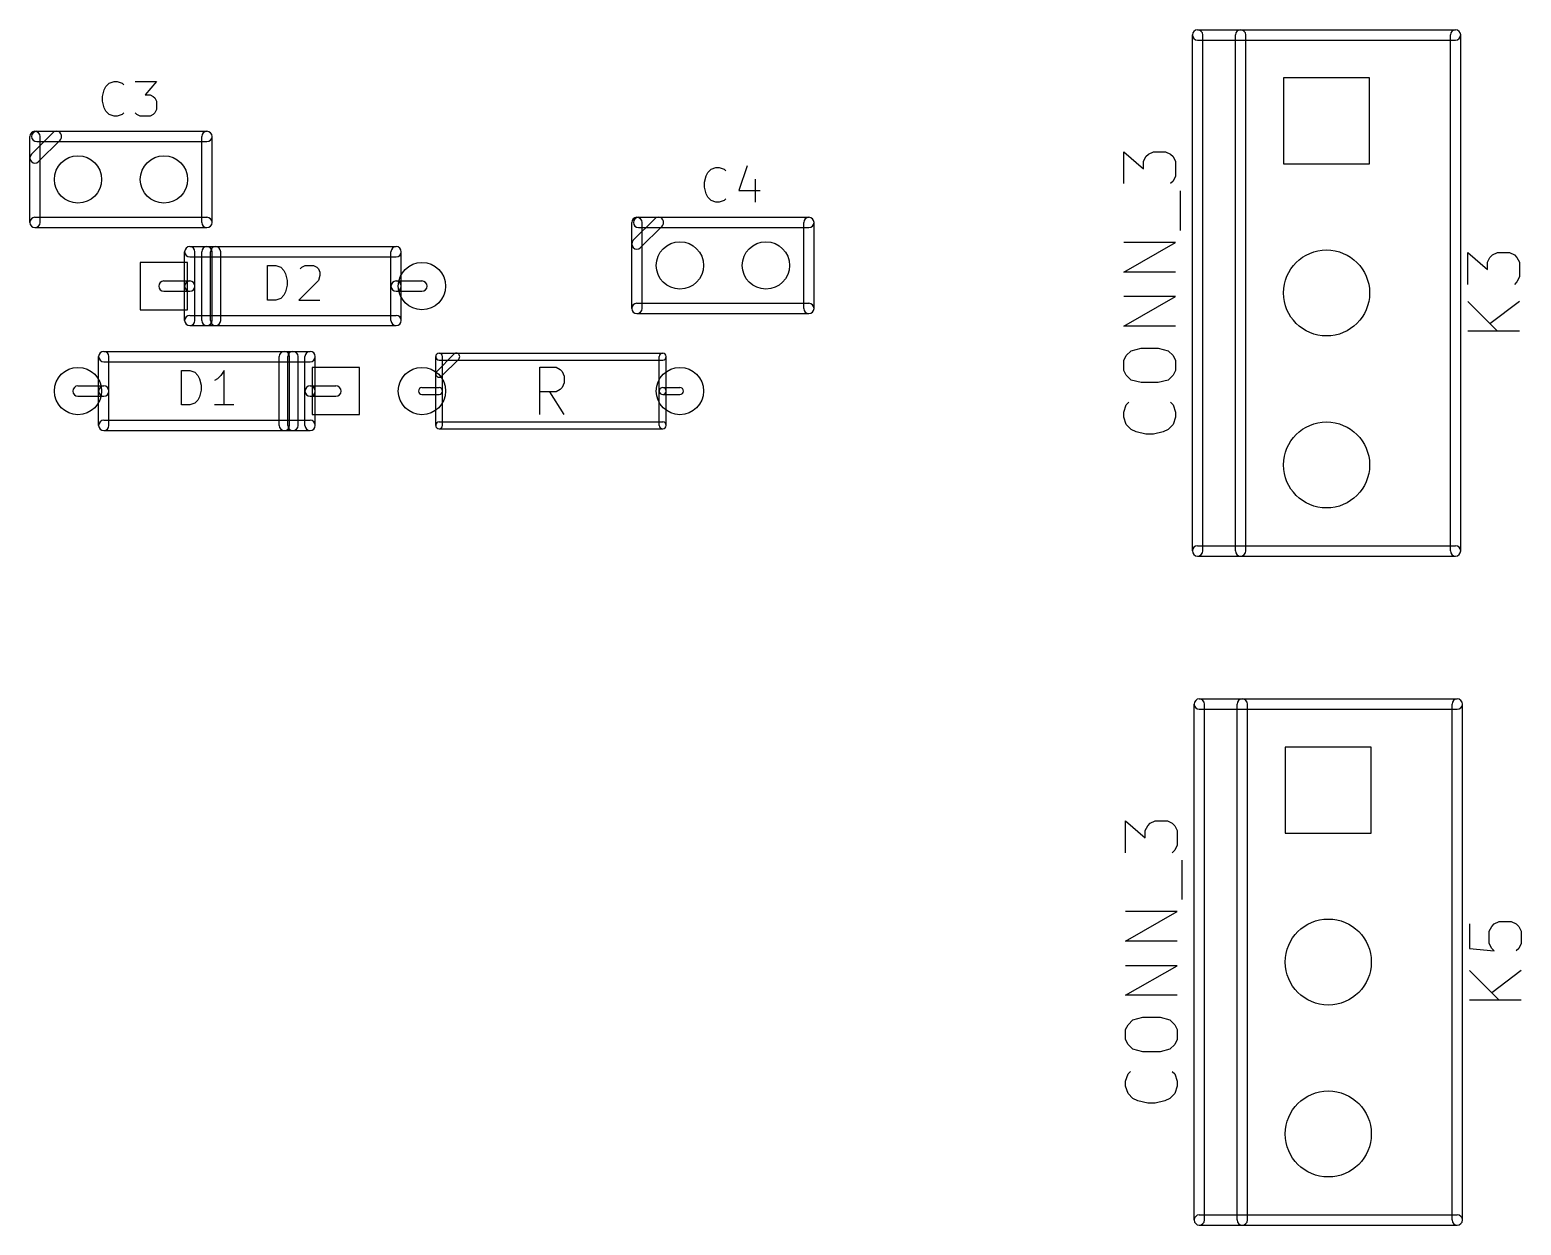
# Model space of a CAD drawing. Extents: x 20 to 120, y -190 to -25.
# Drawn here: x 75.49 to 119.54, y -188.01 to -152.7 of the extents above; entities that cross this region are included whole.
import ezdxf

# ---------------------------------------------------------------- set-up
doc = ezdxf.new("R2010")
doc.units = 0
doc.header["$MEASUREMENT"] = 0
doc.layers.add('BLACK', color=250, linetype='CONTINUOUS')

msp = doc.modelspace()

# ---------------------------------------------------------------- linework, layer by layer
at = {"layer": 'BLACK'}
for p, q in [((109.83, -168.097), (109.83, -152.857)), ((109.982, -152.705), (117.602, -152.705)), ((110.134, -168.097), (110.134, -152.857)), ((111.1, -168.097), (111.1, -152.857)), ((111.404, -168.097), (111.404, -152.857)), ((117.45, -168.097), (117.45, -152.857)), ((117.754, -168.097), (117.754, -152.857)), ((109.982, -153.01), (117.602, -153.01)), ((115.062, -154.127), (112.522, -154.127)), ((112.522, -154.127), (112.522, -156.667)), ((115.062, -156.667), (115.062, -154.127)), ((77.6369, -154.669), (77.6853, -154.476)), ((77.6853, -154.476), (77.7337, -154.379)), ((77.7337, -154.379), (77.8304, -154.282)), ((77.8304, -154.282), (77.9756, -154.234)), ((77.9756, -154.234), (78.0723, -154.234)), ((78.0723, -154.234), (78.2175, -154.282)), ((78.2175, -154.282), (78.2659, -154.33)), ((78.6045, -154.234), (79.2335, -154.234)), ((79.2335, -154.234), (78.8948, -154.621)), ((77.6369, -154.814), (77.6369, -154.669)), ((77.6853, -155.008), (77.6369, -154.814)), ((77.7337, -155.104), (77.6853, -155.008)), ((78.8948, -154.621), (79.04, -154.621)), ((79.04, -154.621), (79.1367, -154.669)), ((79.1367, -154.669), (79.1851, -154.717)), ((79.1851, -154.717), (79.2335, -154.814)), ((79.2335, -155.056), (79.1851, -155.153)), ((79.2335, -154.814), (79.2335, -155.056)), ((77.8304, -155.201), (77.7337, -155.104)), ((77.9756, -155.25), (77.8304, -155.201)), ((78.0723, -155.25), (77.9756, -155.25)), ((78.2175, -155.201), (78.0723, -155.25)), ((78.2659, -155.153), (78.2175, -155.201)), ((78.6529, -155.201), (78.6045, -155.153)), ((78.7497, -155.25), (78.6529, -155.201)), ((79.04, -155.25), (78.7497, -155.25)), ((79.1367, -155.201), (79.04, -155.25)), ((79.1851, -155.153), (79.1367, -155.201)), ((75.4888, -158.394), (75.4888, -155.854)), ((75.5334, -156.382), (76.1684, -155.747)), ((75.692, -155.702), (80.7212, -155.702)), ((75.7936, -158.394), (75.7936, -155.854)), ((80.5688, -158.394), (80.5688, -155.854)), ((80.8736, -158.394), (80.8736, -155.854)), ((75.692, -156.007), (80.7212, -156.007)), ((75.749, -156.597), (76.384, -155.962)), ((107.805, -157.248), (107.805, -156.304)), ((107.805, -156.304), (108.385, -156.812)), ((108.458, -156.449), (108.531, -156.377)), ((108.531, -156.377), (108.676, -156.304)), ((108.676, -156.304), (109.039, -156.304)), ((109.039, -156.304), (109.184, -156.377)), ((109.184, -156.377), (109.256, -156.449)), ((95.5137, -156.919), (95.6104, -156.822)), ((95.6104, -156.822), (95.7556, -156.774)), ((95.7556, -156.774), (95.8523, -156.774)), ((95.8523, -156.774), (95.9975, -156.822)), ((95.9975, -156.822), (96.0459, -156.87)), ((96.6748, -156.725), (96.4329, -157.451)), ((108.385, -156.595), (108.458, -156.449)), ((108.385, -156.812), (108.385, -156.595)), ((109.256, -156.449), (109.329, -156.595)), ((109.329, -156.595), (109.329, -157.03)), ((112.522, -156.667), (115.062, -156.667)), ((95.4169, -157.209), (95.4653, -157.016)), ((95.4169, -157.354), (95.4169, -157.209)), ((95.4653, -157.016), (95.5137, -156.919)), ((96.9167, -157.112), (96.9167, -157.79)), ((109.256, -157.175), (109.184, -157.248)), ((109.329, -157.03), (109.256, -157.175)), ((95.4653, -157.548), (95.4169, -157.354)), ((95.5137, -157.644), (95.4653, -157.548)), ((95.6104, -157.741), (95.5137, -157.644)), ((96.0459, -157.693), (95.9975, -157.741)), ((96.4329, -157.451), (97.0619, -157.451)), ((109.474, -158.627), (109.474, -157.465)), ((95.7556, -157.79), (95.6104, -157.741)), ((95.8523, -157.79), (95.7556, -157.79)), ((95.9975, -157.741), (95.8523, -157.79)), ((75.6412, -158.242), (80.7212, -158.242)), ((75.6412, -158.547), (80.7212, -158.547)), ((93.2688, -160.934), (93.2688, -158.394)), ((93.3134, -158.922), (93.9484, -158.287)), ((93.472, -158.242), (98.5012, -158.242)), ((93.472, -158.547), (98.5012, -158.547)), ((93.529, -159.137), (94.164, -158.502)), ((93.5736, -160.934), (93.5736, -158.394)), ((98.3488, -160.934), (98.3488, -158.394)), ((98.6536, -160.934), (98.6536, -158.394)), ((107.805, -159.86), (109.329, -158.989)), ((109.329, -158.989), (107.805, -158.989)), ((80.0608, -160.274), (80.0608, -159.258)), ((80.2132, -159.106), (86.3092, -159.106)), ((80.2132, -159.41), (86.3092, -159.41)), ((80.3656, -160.274), (80.3656, -159.258)), ((80.5688, -161.29), (80.5688, -159.258)), ((80.8228, -161.29), (80.8228, -159.258)), ((80.8736, -161.29), (80.8736, -159.258)), ((81.1276, -161.29), (81.1276, -159.258)), ((86.1568, -160.274), (86.1568, -159.258)), ((86.4616, -160.274), (86.4616, -159.258)), ((117.965, -160.223), (117.965, -159.28)), ((117.965, -159.28), (118.545, -159.788)), ((118.545, -159.57), (118.618, -159.425)), ((118.618, -159.425), (118.691, -159.352)), ((118.691, -159.352), (118.836, -159.28)), ((118.836, -159.28), (119.199, -159.28)), ((119.199, -159.28), (119.344, -159.352)), ((119.344, -159.352), (119.416, -159.425)), ((119.416, -159.425), (119.489, -159.57)), ((80.1497, -159.576), (78.7527, -159.576)), ((78.7527, -159.576), (78.7527, -160.973)), ((80.1497, -160.973), (80.1497, -159.576)), ((82.5113, -160.685), (82.5113, -159.669)), ((82.5113, -159.669), (82.7532, -159.669)), ((82.7532, -159.669), (82.8983, -159.718)), ((82.8983, -159.718), (82.9951, -159.814)), ((82.9951, -159.814), (83.0435, -159.911)), ((83.4789, -159.766), (83.5273, -159.718)), ((83.5273, -159.718), (83.6241, -159.669)), ((83.6241, -159.669), (83.866, -159.669)), ((83.866, -159.669), (83.9627, -159.718)), ((83.9627, -159.718), (84.0111, -159.766)), ((84.0111, -159.766), (84.0595, -159.863)), ((84.0595, -159.863), (84.0595, -159.96)), ((109.329, -159.86), (107.805, -159.86)), ((118.545, -159.788), (118.545, -159.57)), ((119.489, -159.57), (119.489, -160.005)), ((79.4512, -160.122), (80.2132, -160.122)), ((80.0608, -161.29), (80.0608, -160.274)), ((80.3656, -161.29), (80.3656, -160.274)), ((83.0435, -159.911), (83.0919, -160.105)), ((83.0919, -160.25), (83.0435, -160.443)), ((83.0919, -160.105), (83.0919, -160.25)), ((84.0111, -160.105), (83.4305, -160.685)), ((84.0595, -159.96), (84.0111, -160.105)), ((86.1568, -161.29), (86.1568, -160.274)), ((86.3092, -160.122), (87.0712, -160.122)), ((86.4616, -161.29), (86.4616, -160.274)), ((119.416, -160.151), (119.344, -160.223)), ((119.489, -160.005), (119.416, -160.151)), ((79.4512, -160.426), (80.2132, -160.426)), ((82.7532, -160.685), (82.5113, -160.685)), ((82.8983, -160.637), (82.7532, -160.685)), ((82.9951, -160.54), (82.8983, -160.637)), ((83.0435, -160.443), (82.9951, -160.54)), ((83.4305, -160.685), (84.0595, -160.685)), ((86.3092, -160.426), (87.0712, -160.426)), ((93.4212, -160.782), (98.5012, -160.782)), ((107.805, -161.457), (109.329, -160.586)), ((109.329, -160.586), (107.805, -160.586)), ((117.965, -160.731), (118.836, -161.602)), ((119.489, -160.731), (118.618, -161.384)), ((78.7527, -160.973), (80.1497, -160.973)), ((80.2132, -161.138), (86.3092, -161.138)), ((93.4212, -161.087), (98.5012, -161.087)), ((80.2132, -161.442), (86.3092, -161.442)), ((109.329, -161.457), (107.805, -161.457)), ((119.489, -161.602), (117.965, -161.602)), ((77.5208, -163.373), (77.5208, -162.357)), ((77.6732, -162.204), (83.7692, -162.204)), ((77.6732, -162.509), (83.7692, -162.509)), ((77.8256, -163.373), (77.8256, -162.357)), ((82.8548, -164.389), (82.8548, -162.357)), ((83.1088, -164.389), (83.1088, -162.357)), ((83.1596, -164.389), (83.1596, -162.357)), ((83.4136, -164.389), (83.4136, -162.357)), ((83.6168, -163.373), (83.6168, -162.357)), ((83.9216, -163.373), (83.9216, -162.357)), ((87.4776, -164.389), (87.4776, -162.357)), ((87.5074, -162.793), (88.0154, -162.285)), ((87.5792, -162.255), (94.1832, -162.255)), ((87.5792, -162.458), (94.1832, -162.458)), ((87.651, -162.937), (88.159, -162.429)), ((87.6808, -164.389), (87.6808, -162.357)), ((94.0816, -163.373), (94.0816, -162.357)), ((94.2848, -163.373), (94.2848, -162.357)), ((107.805, -162.473), (107.877, -162.328)), ((107.805, -162.763), (107.805, -162.473)), ((107.877, -162.328), (108.023, -162.183)), ((108.023, -162.183), (108.313, -162.11)), ((108.313, -162.11), (108.821, -162.11)), ((108.821, -162.11), (109.111, -162.183)), ((109.111, -162.183), (109.256, -162.328)), ((109.256, -162.328), (109.329, -162.473)), ((109.329, -162.473), (109.329, -162.763)), ((79.9713, -163.784), (79.9713, -162.768)), ((79.9713, -162.768), (80.2132, -162.768)), ((80.2132, -162.768), (80.3583, -162.816)), ((80.3583, -162.816), (80.4551, -162.913)), ((80.4551, -162.913), (80.5035, -163.01)), ((81.1324, -162.913), (81.0357, -163.01)), ((81.2292, -162.768), (81.1324, -162.913)), ((81.2292, -163.784), (81.2292, -162.768)), ((83.8327, -162.674), (83.8327, -164.071)), ((85.2297, -162.674), (83.8327, -162.674)), ((85.2297, -164.071), (85.2297, -162.674)), ((90.5486, -164.065), (90.5486, -162.668)), ((90.5486, -162.668), (91.0324, -162.668)), ((91.0324, -162.668), (91.1533, -162.735)), ((91.1533, -162.735), (91.2138, -162.801)), ((91.2138, -162.801), (91.2743, -162.934)), ((91.2743, -162.934), (91.2743, -163.134)), ((107.877, -162.908), (107.805, -162.763)), ((108.023, -163.053), (107.877, -162.908)), ((109.256, -162.908), (109.111, -163.053)), ((109.329, -162.763), (109.256, -162.908)), ((76.9112, -163.22), (77.6732, -163.22)), ((77.5208, -164.389), (77.5208, -163.373)), ((77.8256, -164.389), (77.8256, -163.373)), ((80.5035, -163.01), (80.5519, -163.203)), ((80.5519, -163.349), (80.5035, -163.542)), ((80.5519, -163.203), (80.5519, -163.349)), ((81.0357, -163.01), (80.9389, -163.058)), ((83.6168, -164.389), (83.6168, -163.373)), ((83.7692, -163.22), (84.5312, -163.22)), ((83.9216, -164.389), (83.9216, -163.373)), ((87.0712, -163.271), (87.5792, -163.271)), ((91.0324, -163.4), (90.5486, -163.4)), ((91.2743, -164.065), (90.851, -163.4)), ((91.1533, -163.333), (91.0324, -163.4)), ((91.2138, -163.267), (91.1533, -163.333)), ((91.2743, -163.134), (91.2138, -163.267)), ((94.0816, -164.389), (94.0816, -163.373)), ((94.1832, -163.271), (94.6912, -163.271)), ((94.2848, -164.389), (94.2848, -163.373)), ((108.313, -163.126), (108.023, -163.053)), ((108.821, -163.126), (108.313, -163.126)), ((109.111, -163.053), (108.821, -163.126)), ((76.9112, -163.525), (77.6732, -163.525)), ((80.2132, -163.784), (79.9713, -163.784)), ((80.3583, -163.736), (80.2132, -163.784)), ((80.4551, -163.639), (80.3583, -163.736)), ((80.5035, -163.542), (80.4551, -163.639)), ((81.5195, -163.784), (80.9389, -163.784)), ((83.7692, -163.525), (84.5312, -163.525)), ((87.0712, -163.474), (87.5792, -163.474)), ((94.1832, -163.474), (94.6912, -163.474)), ((107.805, -163.997), (107.877, -163.779)), ((107.877, -163.779), (107.95, -163.707)), ((109.184, -163.707), (109.256, -163.779)), ((109.256, -163.779), (109.329, -163.997)), ((77.6732, -164.236), (83.7692, -164.236)), ((83.8327, -164.071), (85.2297, -164.071)), ((87.5792, -164.287), (94.1832, -164.287)), ((107.805, -164.142), (107.805, -163.997)), ((107.877, -164.36), (107.805, -164.142)), ((109.329, -164.142), (109.256, -164.36)), ((109.329, -163.997), (109.329, -164.142)), ((77.6732, -164.541), (83.7692, -164.541)), ((87.5792, -164.49), (94.1832, -164.49)), ((108.023, -164.505), (107.877, -164.36)), ((108.168, -164.577), (108.023, -164.505)), ((108.458, -164.65), (108.168, -164.577)), ((108.676, -164.65), (108.458, -164.65)), ((108.966, -164.577), (108.676, -164.65)), ((109.111, -164.505), (108.966, -164.577)), ((109.256, -164.36), (109.111, -164.505)), ((109.982, -167.945), (117.602, -167.945)), ((109.982, -168.25), (117.602, -168.25)), ((109.88, -187.858), (109.88, -172.618)), ((110.033, -172.466), (117.653, -172.466)), ((110.185, -187.858), (110.185, -172.618)), ((111.15, -187.858), (111.15, -172.618)), ((111.455, -187.858), (111.455, -172.618)), ((117.5, -187.858), (117.5, -172.618)), ((117.805, -187.858), (117.805, -172.618)), ((110.033, -172.771), (117.653, -172.771)), ((115.113, -173.888), (112.573, -173.888)), ((112.573, -173.888), (112.573, -176.428)), ((115.113, -176.428), (115.113, -173.888)), ((107.856, -177.009), (107.856, -176.066)), ((107.856, -176.066), (108.436, -176.574)), ((108.509, -176.211), (108.581, -176.138)), ((108.581, -176.138), (108.727, -176.066)), ((108.727, -176.066), (109.089, -176.066)), ((109.089, -176.066), (109.235, -176.138)), ((109.235, -176.138), (109.307, -176.211)), ((108.436, -176.356), (108.509, -176.211)), ((108.436, -176.574), (108.436, -176.356)), ((109.307, -176.211), (109.38, -176.356)), ((109.38, -176.356), (109.38, -176.791)), ((112.573, -176.428), (115.113, -176.428)), ((109.307, -176.936), (109.235, -177.009)), ((109.38, -176.791), (109.307, -176.936)), ((109.525, -178.388), (109.525, -177.227)), ((107.856, -179.622), (109.38, -178.751)), ((109.38, -178.751), (107.856, -178.751)), ((118.016, -179.114), (118.016, -179.839)), ((118.596, -179.331), (118.669, -179.186)), ((118.669, -179.186), (118.741, -179.114)), ((118.741, -179.114), (118.887, -179.041)), ((118.887, -179.041), (119.249, -179.041)), ((119.249, -179.041), (119.395, -179.114)), ((119.395, -179.114), (119.467, -179.186)), ((119.467, -179.186), (119.54, -179.331)), ((109.38, -179.622), (107.856, -179.622)), ((118.596, -179.694), (118.596, -179.331)), ((118.669, -179.839), (118.596, -179.694)), ((119.54, -179.694), (119.467, -179.839)), ((119.54, -179.331), (119.54, -179.694)), ((118.016, -179.839), (118.741, -179.912)), ((118.741, -179.912), (118.669, -179.839)), ((119.467, -179.839), (119.395, -179.912)), ((107.856, -181.218), (109.38, -180.347)), ((109.38, -180.347), (107.856, -180.347)), ((118.016, -180.492), (118.887, -181.363)), ((119.54, -180.492), (118.669, -181.146)), ((109.38, -181.218), (107.856, -181.218)), ((119.54, -181.363), (118.016, -181.363)), ((108.073, -181.944), (108.364, -181.871)), ((108.364, -181.871), (108.872, -181.871)), ((108.872, -181.871), (109.162, -181.944)), ((107.856, -182.234), (107.928, -182.089)), ((107.856, -182.524), (107.856, -182.234)), ((107.928, -182.089), (108.073, -181.944)), ((109.162, -181.944), (109.307, -182.089)), ((109.307, -182.089), (109.38, -182.234)), ((109.38, -182.234), (109.38, -182.524)), ((107.928, -182.67), (107.856, -182.524)), ((108.073, -182.815), (107.928, -182.67)), ((109.307, -182.67), (109.162, -182.815)), ((109.38, -182.524), (109.307, -182.67)), ((108.364, -182.887), (108.073, -182.815)), ((108.872, -182.887), (108.364, -182.887)), ((109.162, -182.815), (108.872, -182.887)), ((107.856, -183.758), (107.928, -183.54)), ((107.928, -183.54), (108.001, -183.468)), ((109.235, -183.468), (109.307, -183.54)), ((109.307, -183.54), (109.38, -183.758)), ((107.856, -183.903), (107.856, -183.758)), ((107.928, -184.121), (107.856, -183.903)), ((108.073, -184.266), (107.928, -184.121)), ((109.307, -184.121), (109.162, -184.266)), ((109.38, -183.903), (109.307, -184.121)), ((109.38, -183.758), (109.38, -183.903)), ((108.219, -184.339), (108.073, -184.266)), ((108.509, -184.411), (108.219, -184.339)), ((108.727, -184.411), (108.509, -184.411)), ((109.017, -184.339), (108.727, -184.411)), ((109.162, -184.266), (109.017, -184.339)), ((110.033, -187.706), (117.653, -187.706)), ((110.033, -188.011), (117.653, -188.011))]:
    msp.add_line(p, q, dxfattribs=at)
for centre, radius in [((76.9112, -157.124), 0.6985), ((79.4512, -157.124), 0.6985), ((94.6912, -159.664), 0.6985), ((97.2312, -159.664), 0.6985), ((113.792, -160.477), 1.27), ((87.0712, -160.274), 0.6985), ((76.9112, -163.373), 0.6985), ((87.0712, -163.373), 0.6985), ((94.6912, -163.373), 0.6985), ((113.792, -165.557), 1.27), ((113.843, -180.238), 1.27), ((113.843, -185.318), 1.27)]:
    msp.add_circle(centre, radius, dxfattribs=at)
for centre, radius, start, end in [((109.982, -152.857), 0.1524, 90, 270), ((109.982, -152.857), 0.1524, 360, 540), ((111.252, -152.857), 0.1524, 360, 540), ((117.602, -152.857), 0.1524, 360, 540), ((117.602, -152.857), 0.1524, 270, 450), ((75.6412, -155.854), 0.1524, 360, 540), ((75.692, -155.854), 0.1524, 90, 270), ((76.2762, -155.854), 0.1524, 315, 495), ((80.7212, -155.854), 0.1524, 360, 540), ((80.7212, -155.854), 0.1524, 270, 450), ((75.6412, -156.489), 0.1524, 135, 315), ((75.6412, -158.394), 0.1524, 90, 270), ((75.6412, -158.394), 0.1524, 180, 360), ((80.7212, -158.394), 0.1524, 180, 360), ((80.7212, -158.394), 0.1524, 270, 450), ((93.4212, -158.394), 0.1524, 360, 540), ((93.472, -158.394), 0.1524, 90, 270), ((94.0562, -158.394), 0.1524, 315, 495), ((98.5012, -158.394), 0.1524, 360, 540), ((98.5012, -158.394), 0.1524, 270, 450), ((93.4212, -159.029), 0.1524, 135, 315), ((80.2132, -159.258), 0.1524, 90, 270), ((80.2132, -159.258), 0.1524, 360, 540), ((80.7212, -159.258), 0.1524, 360, 540), ((80.9752, -159.258), 0.1524, 360, 540), ((86.3092, -159.258), 0.1524, 360, 540), ((86.3092, -159.258), 0.1524, 270, 450), ((79.4512, -160.274), 0.1524, 90, 270), ((80.2132, -160.274), 0.1524, 360, 540), ((80.2132, -160.274), 0.1524, 180, 360), ((80.2132, -160.274), 0.1524, 270, 450), ((86.3092, -160.274), 0.1524, 360, 540), ((86.3092, -160.274), 0.1524, 90, 270), ((86.3092, -160.274), 0.1524, 180, 360), ((87.0712, -160.274), 0.1524, 270, 450), ((93.4212, -160.934), 0.1524, 90, 270), ((98.5012, -160.934), 0.1524, 270, 450), ((80.2132, -161.29), 0.1524, 90, 270), ((86.3092, -161.29), 0.1524, 270, 450), ((93.4212, -160.934), 0.1524, 180, 360), ((98.5012, -160.934), 0.1524, 180, 360), ((80.2132, -161.29), 0.1524, 180, 360), ((80.7212, -161.29), 0.1524, 180, 360), ((80.9752, -161.29), 0.1524, 180, 360), ((86.3092, -161.29), 0.1524, 180, 360), ((77.6732, -162.357), 0.1524, 90, 270), ((77.6732, -162.357), 0.1524, 360, 540), ((83.0072, -162.357), 0.1524, 360, 540), ((83.2612, -162.357), 0.1524, 360, 540), ((83.7692, -162.357), 0.1524, 360, 540), ((83.7692, -162.357), 0.1524, 270, 450), ((87.5792, -162.357), 0.1016, 90, 270), ((87.5792, -162.357), 0.1016, 360, 540), ((88.0872, -162.357), 0.1016, 315, 495), ((94.1832, -162.357), 0.1016, 360, 540), ((94.1832, -162.357), 0.1016, 270, 450), ((87.5792, -162.865), 0.1016, 135, 315), ((76.9112, -163.373), 0.1524, 90, 270), ((77.6732, -163.373), 0.1524, 360, 540), ((77.6732, -163.373), 0.1524, 180, 360), ((77.6732, -163.373), 0.1524, 270, 450), ((83.7692, -163.373), 0.1524, 90, 270), ((83.7692, -163.373), 0.1524, 360, 540), ((83.7692, -163.373), 0.1524, 180, 360), ((84.5312, -163.373), 0.1524, 270, 450), ((87.0712, -163.373), 0.1016, 90, 270), ((87.5792, -163.373), 0.1016, 270, 450), ((94.1832, -163.373), 0.1016, 90, 270), ((94.1832, -163.373), 0.1016, 360, 540), ((94.1832, -163.373), 0.1016, 180, 360), ((94.6912, -163.373), 0.1016, 270, 450), ((77.6732, -164.389), 0.1524, 90, 270), ((83.7692, -164.389), 0.1524, 270, 450), ((87.5792, -164.389), 0.1016, 90, 270), ((94.1832, -164.389), 0.1016, 270, 450), ((77.6732, -164.389), 0.1524, 180, 360), ((83.0072, -164.389), 0.1524, 180, 360), ((83.2612, -164.389), 0.1524, 180, 360), ((83.7692, -164.389), 0.1524, 180, 360), ((87.5792, -164.389), 0.1016, 180, 360), ((94.1832, -164.389), 0.1016, 180, 360), ((109.982, -168.097), 0.1524, 90, 270), ((109.982, -168.097), 0.1524, 180, 360), ((111.252, -168.097), 0.1524, 180, 360), ((117.602, -168.097), 0.1524, 180, 360), ((117.602, -168.097), 0.1524, 270, 450), ((110.033, -172.618), 0.1524, 90, 270), ((110.033, -172.618), 0.1524, 360, 540), ((111.303, -172.618), 0.1524, 360, 540), ((117.653, -172.618), 0.1524, 360, 540), ((117.653, -172.618), 0.1524, 270, 450), ((110.033, -187.858), 0.1524, 90, 270), ((110.033, -187.858), 0.1524, 180, 360), ((111.303, -187.858), 0.1524, 180, 360), ((117.653, -187.858), 0.1524, 180, 360), ((117.653, -187.858), 0.1524, 270, 450)]:
    msp.add_arc(centre, radius, start, end, dxfattribs=at)

doc.saveas('drawing.dxf')
